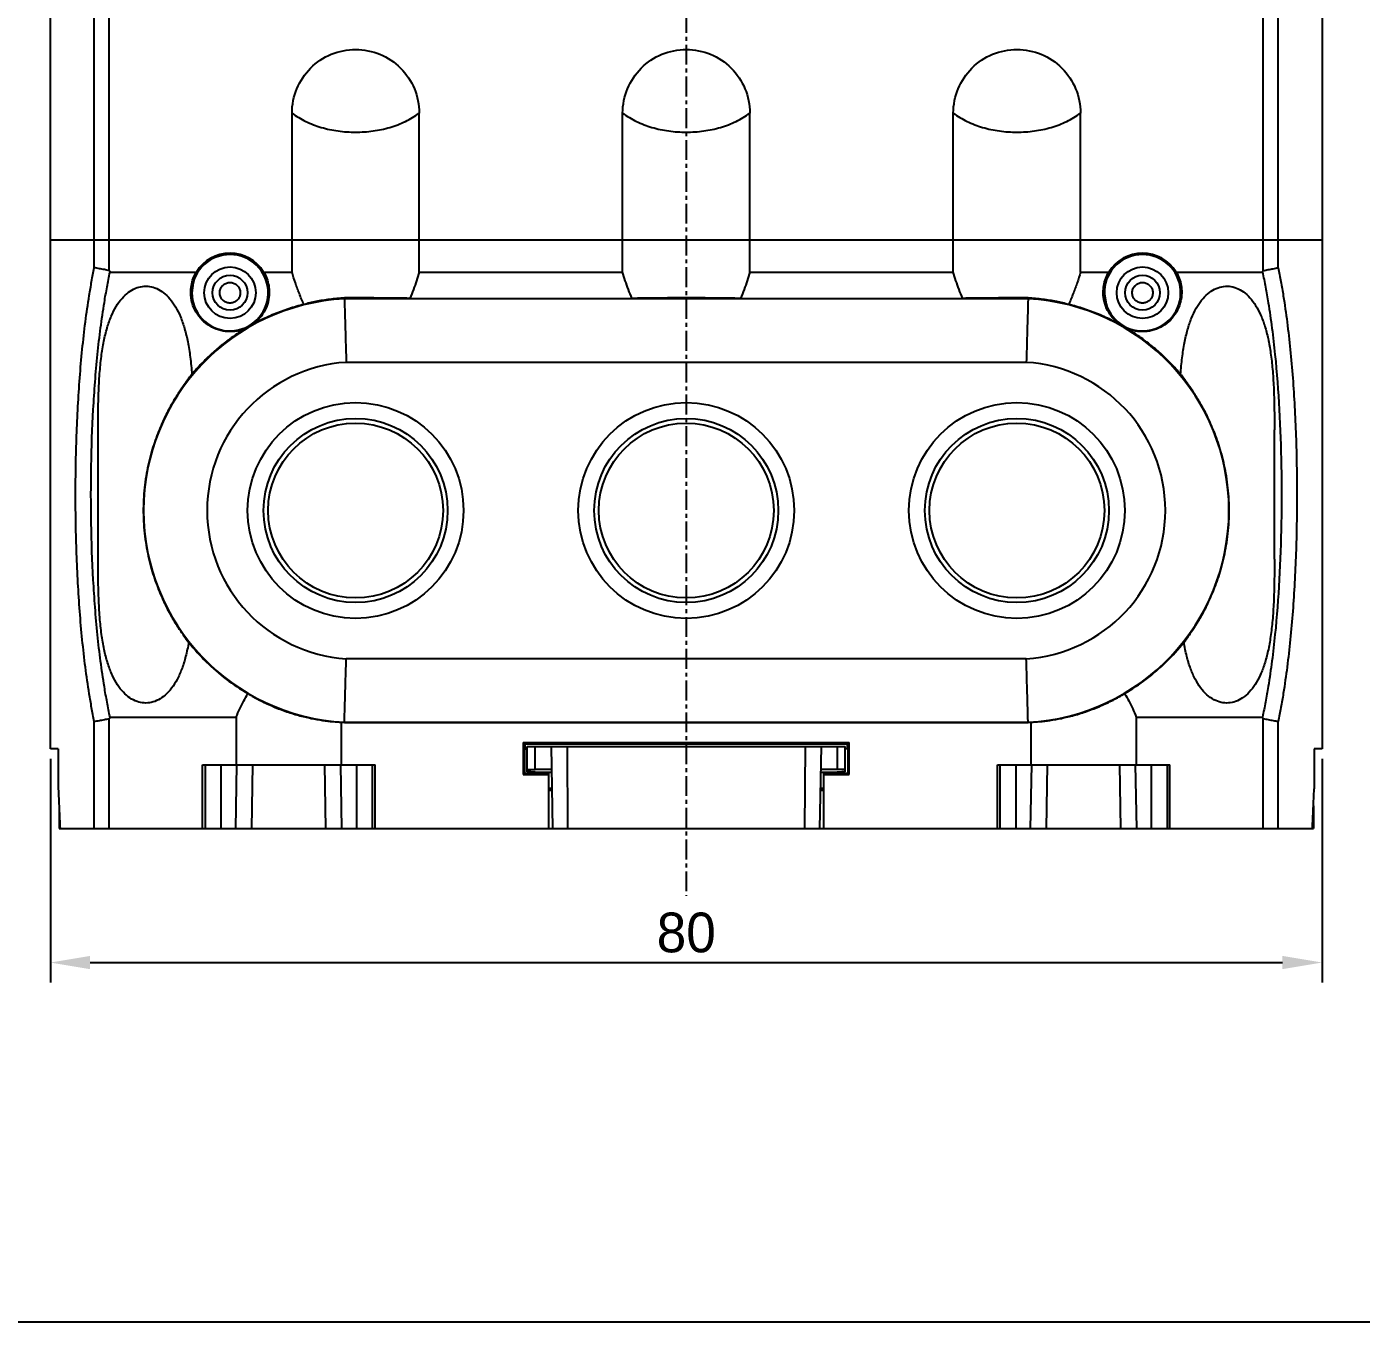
# Model space of a CAD drawing. Header units: millimetres. Extents: x 32 to 871, y 30 to 611.
# Drawn here: x 96.5 to 180.5, y 29.7 to 111.2 of the extents above; entities that cross this region are included whole.
import ezdxf

# ---------------------------------------------------------------- set-up
doc = ezdxf.new("R2010")
doc.units = ezdxf.units.MM
doc.linetypes.add('CENTER', pattern=[2, 1.25, -0.25, 0.25, -0.25])
doc.linetypes.add('DASHED2', pattern=[0.375, 0.25, -0.125])
doc.layers.add('02___PRT_ALL_AXES', color=7, linetype='Continuous')
doc.layers.add('도면층1', color=7, linetype='Continuous')
doc.styles.get("Standard").update_dxf_attribs({"font": 'BareunDotumPro1.ttf'})
doc.dimstyles.new('ISO-25', dxfattribs={"dimtxt": 2.5, "dimasz": 2.5, "dimexe": 1.25, "dimexo": 0.625, "dimtad": 1, "dimtxsty": 'Standard', "dimcen": 2.5, "dimadec": 0, "dimazin": 0, "dimtfac": 1, "dimtmove": 0, "dimatfit": 3, "dimfxl": 0, "dimarcsym": 0})

# ---------------------------------------------------------------- blocks, each defined once
blk = doc.blocks.new('*D33')
at = {"color": 0, "lineweight": -2}
for p, q in [((98.02, 65.13), (98.02, 51.072)), ((178.02, 65.13), (178.02, 51.072)), ((100.52, 52.322), (175.52, 52.322))]:
    blk.add_line(p, q, dxfattribs=at)
at = {"color": 0}
for points in [[(100.52, 52.739), (100.52, 51.905), (98.02, 52.322)], [(175.52, 51.905), (175.52, 52.739), (178.02, 52.322)]]:
    blk.add_solid(points, dxfattribs=at)
at = {"layer": 'Defpoints', "color": 0}
for p in [(98.02, 65.755), (178.02, 65.755), (178.02, 52.322)]:
    blk.add_point(p, dxfattribs=at)
at = {"color": 0, "linetype": 'DASHED2', "insert": (138.02, 54.197), "char_height": 2.5, "attachment_point": 5}
blk.add_mtext('80', dxfattribs=at)

msp = doc.modelspace()

# ---------------------------------------------------------------- linework, layer by layer
at = {"color": 7, "linetype": 'Continuous'}
for p, q in [((98.02, 65.755), (98.02, 150.455)), ((100.782, 96.024), (100.782, 150.455)), ((101.726, 95.847), (101.726, 150.455)), ((174.315, 95.847), (174.315, 150.455)), ((175.259, 96.024), (175.259, 150.455)), ((178.02, 150.455), (178.02, 65.755)), ((113.22, 95.755), (113.22, 105.755)), ((121.22, 95.755), (121.22, 105.755)), ((134.02, 95.755), (134.02, 105.755)), ((142.02, 95.755), (142.02, 105.755)), ((154.82, 95.755), (154.82, 105.755)), ((162.82, 95.755), (162.82, 105.755)), ((178.02, 97.755), (98.02, 97.755)), ((101.774, 95.755), (107.205, 95.755)), ((111.436, 95.755), (113.22, 95.755)), ((121.22, 95.755), (134.02, 95.755)), ((142.02, 95.755), (154.82, 95.755)), ((162.82, 95.755), (164.605, 95.755)), ((168.836, 95.755), (174.267, 95.755)), ((107.004, 95.082), (106.92, 94.455)), ((116.519, 94.074), (116.517, 94.124)), ((159.522, 94.074), (116.519, 94.074)), ((120.639, 94.097), (134.602, 94.097)), ((141.439, 94.097), (155.402, 94.097)), ((159.522, 94.074), (159.524, 94.124)), ((164.322, 94.379), (164.425, 93.755)), ((159.408, 90.075), (116.633, 90.075)), ((116.633, 71.436), (159.408, 71.436)), ((100.782, 60.755), (100.782, 67.487)), ((101.726, 60.755), (101.726, 67.664)), ((109.713, 67.755), (109.713, 64.755)), ((116.328, 64.755), (116.328, 67.441)), ((116.519, 67.437), (116.518, 67.43)), ((116.518, 67.43), (159.522, 67.43)), ((116.519, 67.437), (159.522, 67.437)), ((159.522, 67.437), (159.522, 67.43)), ((159.713, 64.755), (159.713, 67.441)), ((166.328, 67.755), (166.328, 64.755)), ((174.315, 60.755), (174.315, 67.664)), ((175.259, 60.755), (175.259, 67.487)), ((98.514, 65.755), (98.02, 65.755)), ((98.514, 65.755), (98.52, 63.255)), ((127.766, 66.16), (148.275, 66.16)), ((127.766, 66.16), (127.87, 66.055)), ((127.766, 66.16), (127.766, 64.151)), ((127.853, 65.755), (128.02, 65.755)), ((127.853, 65.755), (127.853, 64.238)), ((148.17, 66.055), (127.87, 66.055)), ((127.87, 66.055), (127.87, 65.755)), ((128.02, 65.905), (148.02, 65.905)), ((128.02, 64.314), (128.02, 65.905)), ((128.52, 64.471), (128.52, 65.905)), ((129.52, 65.905), (129.61, 60.755)), ((130.52, 65.905), (130.558, 60.755)), ((145.483, 60.755), (145.52, 65.905)), ((146.431, 60.755), (146.52, 65.905)), ((147.52, 65.905), (147.52, 64.471)), ((148.02, 64.314), (148.02, 65.905)), ((148.188, 65.755), (148.02, 65.755)), ((148.275, 66.16), (148.17, 66.055)), ((148.17, 65.755), (148.17, 66.055)), ((148.188, 65.755), (148.188, 64.238)), ((148.275, 64.151), (148.275, 66.16)), ((177.527, 65.755), (177.521, 63.255)), ((178.02, 65.755), (177.527, 65.755)), ((107.596, 64.755), (118.445, 64.755)), ((107.596, 60.755), (107.596, 64.755)), ((107.753, 64.755), (107.753, 60.755)), ((108.753, 64.755), (108.753, 60.755)), ((109.683, 60.755), (109.753, 64.755)), ((110.683, 60.755), (110.753, 64.755)), ((115.358, 60.755), (115.288, 64.755)), ((116.358, 60.755), (116.288, 64.755)), ((117.288, 60.755), (117.288, 64.755)), ((118.288, 60.755), (118.288, 64.755)), ((118.445, 60.755), (118.445, 64.755)), ((157.596, 64.755), (168.445, 64.755)), ((157.596, 60.755), (157.596, 64.755)), ((157.753, 64.755), (157.753, 60.755)), ((158.753, 64.755), (158.753, 60.755)), ((159.683, 60.755), (159.753, 64.755)), ((160.683, 60.755), (160.753, 64.755)), ((165.358, 60.755), (165.288, 64.755)), ((166.358, 60.755), (166.288, 64.755)), ((167.288, 60.755), (167.288, 64.755)), ((168.288, 60.755), (168.288, 64.755)), ((168.445, 60.755), (168.445, 64.755)), ((127.766, 64.151), (127.853, 64.238)), ((127.766, 64.151), (129.37, 64.151)), ((127.853, 64.238), (129.37, 64.238)), ((129.37, 64.157), (128.349, 64.19)), ((128.379, 64.205), (129.37, 64.233)), ((128.379, 64.19), (128.379, 64.205)), ((129.546, 64.471), (128.52, 64.471)), ((128.52, 64.305), (129.548, 64.305)), ((129.37, 60.755), (129.37, 64.233)), ((146.493, 64.305), (147.52, 64.305)), ((147.52, 64.471), (146.495, 64.471)), ((146.67, 64.238), (148.188, 64.238)), ((146.67, 64.233), (147.662, 64.205)), ((146.67, 60.755), (146.67, 64.233)), ((147.692, 64.19), (146.67, 64.157)), ((146.67, 64.151), (148.275, 64.151)), ((147.662, 64.19), (147.662, 64.205)), ((148.275, 64.151), (148.188, 64.238)), ((129.37, 63.286), (129.554, 63.296)), ((129.554, 63.296), (129.566, 63.296)), ((146.475, 63.296), (146.487, 63.296)), ((146.487, 63.296), (146.67, 63.286)), ((98.571, 60.755), (177.47, 60.755))]:
    msp.add_line(p, q, dxfattribs=at)
msp.add_lwpolyline([(31.509, 610.73), (871.425, 610.73), (871.425, 29.692), (31.509, 29.692)], close=True)
for centre, radius in [((109.32, 94.455), 1.618), ((166.72, 94.455), 1.618), ((109.32, 94.455), 1.095), ((166.72, 94.455), 1.095), ((117.22, 80.755), 6.79), ((138.02, 80.755), 6.79), ((158.82, 80.755), 6.79), ((117.22, 80.755), 5.79), ((138.02, 80.755), 5.79), ((158.82, 80.755), 5.79), ((117.22, 80.755), 5.5), ((138.02, 80.755), 5.5), ((158.82, 80.755), 5.5)]:
    msp.add_circle(centre, radius, dxfattribs=at)
for centre, radius, start, end in [((109.32, 94.455), 2.4, 180, 164.85829), ((109.32, 94.455), 2.483, 31.57262, 148.42738), ((166.72, 94.455), 2.4, 196.95776, 181.81631), ((166.72, 94.455), 2.483, 31.57262, 148.42738), ((117.22, 80.755), 13.337, 93.01635, 266.98365), ((158.82, 80.755), 13.337, 273.01635, 86.98365), ((117.22, 80.755), 9.338, 93.60507, 266.39493), ((158.82, 80.755), 9.338, 273.60507, 86.39493), ((117.22, 80.755), 13.344, 266.16375, 266.98448), ((158.82, 80.755), 13.344, 273.01552, 273.83625)]:
    msp.add_arc(centre, radius, start, end, dxfattribs=at)
for points, knots in [([(113.22, 105.755), (113.22, 106.276), (113.429, 107.328), (114.319, 108.657), (115.648, 109.547), (116.7, 109.755), (117.22, 109.755)], [0, 0, 0, 0, 1.560723, 3.121445, 4.682168, 6.24289, 6.24289, 6.24289, 6.24289]), ([(117.22, 109.755), (117.741, 109.755), (118.793, 109.547), (120.122, 108.657), (121.012, 107.328), (121.22, 106.276), (121.22, 105.755)], [0, 0, 0, 0, 1.560723, 3.121445, 4.682168, 6.24289, 6.24289, 6.24289, 6.24289]), ([(134.02, 105.755), (134.02, 106.276), (134.229, 107.328), (135.119, 108.657), (136.448, 109.547), (137.5, 109.755), (138.02, 109.755)], [0, 0, 0, 0, 1.560723, 3.121445, 4.682168, 6.24289, 6.24289, 6.24289, 6.24289]), ([(138.02, 109.755), (138.541, 109.755), (139.593, 109.547), (140.922, 108.657), (141.812, 107.328), (142.02, 106.276), (142.02, 105.755)], [0, 0, 0, 0, 1.560723, 3.121445, 4.682168, 6.24289, 6.24289, 6.24289, 6.24289]), ([(154.82, 105.755), (154.82, 106.276), (155.029, 107.328), (155.919, 108.657), (157.248, 109.547), (158.3, 109.755), (158.82, 109.755)], [0, 0, 0, 0, 1.560723, 3.121445, 4.682168, 6.24289, 6.24289, 6.24289, 6.24289]), ([(158.82, 109.755), (159.341, 109.755), (160.393, 109.547), (161.722, 108.657), (162.612, 107.328), (162.82, 106.276), (162.82, 105.755)], [0, 0, 0, 0, 1.560723, 3.121445, 4.682168, 6.24289, 6.24289, 6.24289, 6.24289]), ([(113.22, 105.755), (113.49, 105.553), (114.083, 105.197), (115.066, 104.825), (116.124, 104.603), (117.22, 104.53), (118.317, 104.603), (119.375, 104.825), (120.358, 105.197), (120.951, 105.553), (121.22, 105.755)], [0, 0, 0, 0, 1.012314, 2.059029, 3.140808, 4.242998, 5.345189, 6.426967, 7.473683, 8.485997, 8.485997, 8.485997, 8.485997]), ([(134.02, 105.755), (134.29, 105.553), (134.883, 105.197), (135.866, 104.825), (136.924, 104.603), (138.02, 104.53), (139.117, 104.603), (140.175, 104.825), (141.158, 105.197), (141.751, 105.553), (142.02, 105.755)], [0, 0, 0, 0, 1.012314, 2.059029, 3.140808, 4.242998, 5.345189, 6.426967, 7.473683, 8.485997, 8.485997, 8.485997, 8.485997]), ([(154.82, 105.755), (155.09, 105.553), (155.683, 105.197), (156.666, 104.825), (157.724, 104.603), (158.82, 104.53), (159.917, 104.603), (160.975, 104.825), (161.958, 105.197), (162.551, 105.553), (162.82, 105.755)], [0, 0, 0, 0, 1.012314, 2.059029, 3.140808, 4.242998, 5.345189, 6.426967, 7.473683, 8.485997, 8.485997, 8.485997, 8.485997]), ([(100.781, 67.486), (100.723, 67.772), (100.612, 68.352), (100.419, 69.487), (100.214, 70.91), (99.951, 73.234), (99.728, 76.236), (99.602, 79.904), (99.602, 83.606), (99.728, 87.275), (99.951, 90.277), (100.214, 92.6), (100.419, 94.024), (100.612, 95.159), (100.723, 95.739), (100.781, 96.025)], [0, 0, 0, 0, 0.87601, 1.771881, 3.453012, 5.189071, 8.787448, 12.48004, 16.198528, 19.891014, 23.489338, 25.225409, 26.906577, 27.802516, 28.678599, 28.678599, 28.678599, 28.678599]), ([(101.774, 67.755), (101.707, 68.068), (101.581, 68.704), (101.376, 69.875), (101.17, 71.288), (100.912, 73.531), (100.694, 76.428), (100.57, 79.969), (100.57, 83.542), (100.694, 87.082), (100.912, 89.98), (101.17, 92.223), (101.376, 93.636), (101.581, 94.807), (101.707, 95.443), (101.774, 95.755)], [0, 0, 0, 0, 0.959047, 1.943817, 3.566864, 5.242745, 8.71601, 12.279963, 15.868839, 19.432689, 22.905902, 24.581796, 26.204879, 27.189713, 28.148831, 28.148831, 28.148831, 28.148831]), ([(101.726, 95.847), (101.622, 95.866), (101.414, 95.905), (101.099, 95.965), (100.888, 96.004), (100.782, 96.024)], [0, 0, 0, 0, 0.3164517, 0.636827, 0.9610197, 0.9610197, 0.9610197, 0.9610197]), ([(101.726, 95.847), (101.732, 95.837), (101.742, 95.817), (101.759, 95.786), (101.769, 95.766), (101.774, 95.755)], [0, 0, 0, 0, 0.0345294, 0.0690066, 0.103432, 0.103432, 0.103432, 0.103432]), ([(106.85, 94.455), (106.849, 94.607), (106.874, 94.912), (106.995, 95.352), (107.127, 95.626), (107.205, 95.755)], [0, 0, 0, 0, 0.454892, 0.910967, 1.362906, 1.362906, 1.362906, 1.362906]), ([(111.436, 95.755), (111.514, 95.626), (111.646, 95.352), (111.767, 94.912), (111.792, 94.607), (111.791, 94.455)], [0, 0, 0, 0, 0.451939, 0.908014, 1.362906, 1.362906, 1.362906, 1.362906]), ([(113.966, 93.716), (113.866, 93.941), (113.677, 94.393), (113.428, 95.074), (113.285, 95.53), (113.22, 95.755)], [0, 0, 0, 0, 0.738045, 1.469432, 2.172636, 2.172636, 2.172636, 2.172636]), ([(121.22, 95.755), (121.168, 95.573), (121.055, 95.204), (120.861, 94.651), (120.715, 94.282), (120.639, 94.097)], [0, 0, 0, 0, 0.568764, 1.158223, 1.758331, 1.758331, 1.758331, 1.758331]), ([(134.602, 94.097), (134.526, 94.282), (134.38, 94.651), (134.186, 95.204), (134.073, 95.573), (134.02, 95.755)], [0, 0, 0, 0, 0.60011, 1.189569, 1.758331, 1.758331, 1.758331, 1.758331]), ([(142.02, 95.755), (141.968, 95.573), (141.855, 95.204), (141.661, 94.651), (141.515, 94.282), (141.439, 94.097)], [0, 0, 0, 0, 0.568764, 1.158223, 1.758331, 1.758331, 1.758331, 1.758331]), ([(155.402, 94.097), (155.326, 94.282), (155.18, 94.651), (154.986, 95.204), (154.873, 95.573), (154.82, 95.755)], [0, 0, 0, 0, 0.60011, 1.189569, 1.758331, 1.758331, 1.758331, 1.758331]), ([(162.82, 95.755), (162.756, 95.53), (162.613, 95.074), (162.364, 94.393), (162.175, 93.941), (162.075, 93.716)], [0, 0, 0, 0, 0.703212, 1.434598, 2.172636, 2.172636, 2.172636, 2.172636]), ([(164.25, 94.455), (164.249, 94.607), (164.274, 94.912), (164.395, 95.352), (164.527, 95.626), (164.605, 95.755)], [0, 0, 0, 0, 0.454892, 0.910967, 1.362906, 1.362906, 1.362906, 1.362906]), ([(168.836, 95.755), (168.914, 95.626), (169.046, 95.352), (169.167, 94.912), (169.192, 94.607), (169.191, 94.455)], [0, 0, 0, 0, 0.451939, 0.908014, 1.362906, 1.362906, 1.362906, 1.362906]), ([(174.267, 95.755), (174.272, 95.766), (174.282, 95.786), (174.299, 95.817), (174.309, 95.837), (174.315, 95.847)], [0, 0, 0, 0, 0.0344227, 0.0688971, 0.1034236, 0.1034236, 0.1034236, 0.1034236]), ([(174.267, 95.755), (174.334, 95.44), (174.462, 94.799), (174.667, 93.623), (174.873, 92.208), (175.13, 89.968), (175.348, 87.075), (175.471, 83.539), (175.471, 79.972), (175.348, 76.436), (175.13, 73.543), (174.873, 71.303), (174.667, 69.888), (174.462, 68.712), (174.334, 68.071), (174.267, 67.755)], [0, 0, 0, 0, 0.967397, 1.960932, 3.582083, 5.25581, 8.724129, 12.282683, 15.866182, 19.424839, 22.893209, 24.566924, 26.188039, 27.18151, 28.148837, 28.148837, 28.148837, 28.148837]), ([(174.315, 95.847), (174.419, 95.866), (174.627, 95.905), (174.942, 95.965), (175.153, 96.004), (175.259, 96.024)], [0, 0, 0, 0, 0.3164525, 0.6368284, 0.9610214, 0.9610214, 0.9610214, 0.9610214]), ([(175.259, 96.025), (175.318, 95.736), (175.43, 95.15), (175.625, 94.01), (175.829, 92.585), (176.091, 90.264), (176.313, 87.267), (176.439, 83.604), (176.439, 79.907), (176.313, 76.244), (176.091, 73.247), (175.829, 70.926), (175.625, 69.501), (175.43, 68.361), (175.318, 67.775), (175.259, 67.486)], [0, 0, 0, 0, 0.884684, 1.789608, 3.468778, 5.202606, 8.79586, 12.482859, 16.195776, 19.882881, 23.476189, 25.210005, 26.889137, 27.793994, 28.678606, 28.678606, 28.678606, 28.678606]), ([(101.02, 85.773), (101.02, 86.102), (101.023, 86.891), (101.045, 88.088), (101.108, 89.319), (101.214, 90.409), (101.368, 91.375), (101.573, 92.222), (101.83, 92.957), (102.139, 93.582), (102.5, 94.094), (102.907, 94.485), (103.348, 94.745), (103.807, 94.873), (104.271, 94.867), (104.729, 94.729), (105.166, 94.459), (105.568, 94.061), (105.923, 93.545), (106.227, 92.918), (106.48, 92.181), (106.681, 91.332), (106.833, 90.367), (106.898, 89.682), (106.924, 89.32)], [0, 0, 0, 0, 0.986682, 2.367543, 3.591597, 4.681755, 5.65432, 6.521436, 7.294764, 7.985674, 8.605246, 9.165017, 9.666302, 10.125667, 10.575364, 11.039198, 11.544111, 12.102699, 12.722724, 13.414054, 14.187836, 15.055213, 16.027825, 17.117736, 17.117736, 17.117736, 17.117736]), ([(108.673, 94.455), (108.673, 94.532), (108.703, 94.687), (108.822, 94.884), (108.997, 95.025), (109.205, 95.1), (109.428, 95.102), (109.642, 95.027), (109.819, 94.883), (109.939, 94.686), (109.968, 94.532), (109.968, 94.455)], [0, 0, 0, 0, 0.230582, 0.459225, 0.678328, 0.891642, 1.112013, 1.333972, 1.557195, 1.783706, 2.013811, 2.013811, 2.013811, 2.013811]), ([(166.073, 94.455), (166.073, 94.532), (166.103, 94.687), (166.222, 94.884), (166.397, 95.025), (166.605, 95.1), (166.828, 95.102), (167.042, 95.027), (167.219, 94.883), (167.339, 94.686), (167.368, 94.532), (167.368, 94.455)], [0, 0, 0, 0, 0.230582, 0.459225, 0.678328, 0.891642, 1.112013, 1.333972, 1.557195, 1.783706, 2.013811, 2.013811, 2.013811, 2.013811]), ([(169.117, 89.32), (169.142, 89.67), (169.205, 90.334), (169.349, 91.273), (169.54, 92.105), (169.781, 92.833), (170.072, 93.462), (170.414, 93.986), (170.803, 94.399), (171.233, 94.691), (171.696, 94.855), (172.174, 94.881), (172.648, 94.765), (173.096, 94.513), (173.504, 94.135), (173.864, 93.643), (174.174, 93.044), (174.431, 92.342), (174.639, 91.538), (174.797, 90.628), (174.91, 89.606), (174.981, 88.461), (175.016, 87.186), (175.02, 86.291), (175.02, 85.82)], [0, 0, 0, 0, 1.053913, 1.999584, 2.848132, 3.610779, 4.297982, 4.921154, 5.47871, 5.991322, 6.465913, 6.932447, 7.406889, 7.910265, 8.459417, 9.061935, 9.732982, 10.474329, 11.300424, 12.219056, 13.243748, 14.385805, 15.657724, 17.070246, 17.070246, 17.070246, 17.070246]), ([(110.341, 92.225), (110.16, 92.143), (109.776, 92.022), (109.175, 91.985), (108.582, 92.092), (108.028, 92.341), (107.544, 92.722), (107.163, 93.219), (106.913, 93.81), (106.852, 94.239), (106.85, 94.455)], [0, 0, 0, 0, 0.597977, 1.192659, 1.788435, 2.388994, 2.996762, 3.618106, 4.24957, 4.900032, 4.900032, 4.900032, 4.900032]), ([(109.968, 94.455), (109.969, 94.378), (109.942, 94.221), (109.823, 94.019), (109.644, 93.874), (109.432, 93.799), (109.209, 93.799), (108.996, 93.874), (108.818, 94.02), (108.699, 94.222), (108.672, 94.378), (108.673, 94.455)], [0, 0, 0, 0, 0.233094, 0.464168, 0.689215, 0.908728, 1.126708, 1.346244, 1.571855, 1.802034, 2.035321, 2.035321, 2.035321, 2.035321]), ([(111.791, 94.455), (111.789, 94.26), (111.74, 93.875), (111.536, 93.336), (111.223, 92.868), (110.821, 92.487), (110.505, 92.3), (110.341, 92.225)], [0, 0, 0, 0, 0.585183, 1.153288, 1.712455, 2.261652, 2.802279, 2.802279, 2.802279, 2.802279]), ([(116.517, 94.124), (116.205, 94.107), (115.603, 94.051), (114.751, 93.91), (114.215, 93.784), (113.966, 93.716)], [0, 0, 0, 0, 0.938224, 1.813425, 2.587759, 2.587759, 2.587759, 2.587759]), ([(120.639, 94.097), (120.507, 94.1), (120.227, 94.105), (119.783, 94.111), (119.297, 94.116), (118.776, 94.12), (118.229, 94.123), (117.665, 94.125), (117.093, 94.125), (116.709, 94.125), (116.517, 94.124)], [0, 0, 0, 0, 0.395422, 0.841007, 1.330157, 1.854298, 2.40403, 2.970817, 3.54641, 4.121554, 4.121554, 4.121554, 4.121554]), ([(116.519, 94.074), (116.52, 94.036), (116.523, 93.897), (116.531, 93.598), (116.544, 93.126), (116.561, 92.504), (116.582, 91.764), (116.607, 90.94), (116.624, 90.368), (116.633, 90.075)], [0, 0, 0, 0, 0.113528, 0.417766, 0.897748, 1.529887, 2.283142, 3.120547, 4.001038, 4.001038, 4.001038, 4.001038]), ([(141.439, 94.097), (141.202, 94.102), (140.687, 94.11), (139.867, 94.119), (138.965, 94.124), (138.02, 94.126), (137.076, 94.124), (136.174, 94.119), (135.354, 94.11), (134.839, 94.102), (134.602, 94.097)], [0, 0, 0, 0, 0.710491, 1.543857, 2.460767, 3.418453, 4.376124, 5.293024, 6.126372, 6.836855, 6.836855, 6.836855, 6.836855]), ([(159.524, 94.124), (159.332, 94.125), (158.947, 94.125), (158.374, 94.125), (157.808, 94.123), (157.261, 94.12), (156.741, 94.116), (156.256, 94.111), (155.814, 94.105), (155.534, 94.1), (155.402, 94.097)], [0, 0, 0, 0, 0.575898, 1.15299, 1.721186, 2.271384, 2.794692, 3.282345, 3.726646, 4.121554, 4.121554, 4.121554, 4.121554]), ([(159.522, 94.074), (159.521, 94.036), (159.518, 93.897), (159.51, 93.598), (159.497, 93.126), (159.48, 92.504), (159.459, 91.764), (159.434, 90.94), (159.417, 90.368), (159.408, 90.075)], [0, 0, 0, 0, 0.113528, 0.417766, 0.897748, 1.529887, 2.283142, 3.120547, 4.001038, 4.001038, 4.001038, 4.001038]), ([(162.075, 93.716), (161.826, 93.784), (161.29, 93.91), (160.438, 94.051), (159.836, 94.107), (159.524, 94.124)], [0, 0, 0, 0, 0.774336, 1.649636, 2.587759, 2.587759, 2.587759, 2.587759]), ([(165.7, 92.225), (165.536, 92.3), (165.22, 92.487), (164.818, 92.868), (164.505, 93.336), (164.301, 93.875), (164.252, 94.26), (164.25, 94.455)], [0, 0, 0, 0, 0.540661, 1.089874, 1.649019, 2.217128, 2.802279, 2.802279, 2.802279, 2.802279]), ([(169.191, 94.455), (169.189, 94.239), (169.128, 93.81), (168.878, 93.219), (168.497, 92.722), (168.013, 92.341), (167.459, 92.092), (166.866, 91.985), (166.265, 92.022), (165.881, 92.143), (165.7, 92.225)], [0, 0, 0, 0, 0.650493, 1.28195, 1.903324, 2.511036, 3.111604, 3.707327, 4.30205, 4.900032, 4.900032, 4.900032, 4.900032]), ([(167.368, 94.455), (167.369, 94.378), (167.342, 94.221), (167.223, 94.019), (167.044, 93.874), (166.832, 93.799), (166.609, 93.799), (166.396, 93.874), (166.218, 94.02), (166.099, 94.222), (166.072, 94.378), (166.073, 94.455)], [0, 0, 0, 0, 0.233094, 0.464168, 0.689215, 0.908728, 1.126708, 1.346244, 1.571855, 1.802034, 2.035321, 2.035321, 2.035321, 2.035321]), ([(113.966, 93.716), (113.646, 93.637), (113.013, 93.454), (112.089, 93.112), (111.195, 92.705), (110.621, 92.392), (110.341, 92.225)], [0, 0, 0, 0, 0.988686, 1.973917, 2.955256, 3.932797, 3.932797, 3.932797, 3.932797]), ([(165.7, 92.225), (165.42, 92.392), (164.846, 92.705), (163.953, 93.112), (163.028, 93.454), (162.395, 93.637), (162.075, 93.716)], [0, 0, 0, 0, 0.977835, 1.958621, 2.943443, 3.932797, 3.932797, 3.932797, 3.932797]), ([(110.341, 92.225), (110.083, 92.072), (109.577, 91.748), (108.854, 91.212), (108.167, 90.628), (107.521, 89.999), (107.118, 89.551), (106.924, 89.32)], [0, 0, 0, 0, 0.901026, 1.800371, 2.699733, 3.60086, 4.50564, 4.50564, 4.50564, 4.50564]), ([(169.117, 89.32), (168.923, 89.551), (168.52, 89.999), (167.873, 90.629), (167.187, 91.213), (166.463, 91.748), (165.958, 92.072), (165.7, 92.225)], [0, 0, 0, 0, 0.904884, 1.806665, 2.706649, 3.605928, 4.50564, 4.50564, 4.50564, 4.50564]), ([(106.924, 89.32), (106.861, 89.237), (106.696, 89.022), (106.404, 88.627), (106.033, 88.082), (105.613, 87.392), (105.173, 86.553), (104.742, 85.559), (104.35, 84.394), (104.043, 83.065), (103.866, 81.605), (103.855, 80.087), (104.014, 78.609), (104.311, 77.256), (104.697, 76.07), (105.13, 75.048), (105.575, 74.185), (106.004, 73.473), (106.383, 72.914), (106.618, 72.593), (106.721, 72.458)], [0, 0, 0, 0, 0.3138, 0.811994, 1.473788, 2.290522, 3.234114, 4.312718, 5.539409, 6.914856, 8.398895, 9.942613, 11.457796, 12.848075, 14.091136, 15.195637, 16.171535, 17.003075, 17.687321, 18.196549, 18.196549, 18.196549, 18.196549]), ([(169.32, 72.458), (169.422, 72.593), (169.658, 72.913), (170.036, 73.471), (170.464, 74.182), (170.909, 75.043), (171.34, 76.059), (171.725, 77.24), (172.024, 78.59), (172.186, 80.07), (172.176, 81.596), (171.999, 83.065), (171.689, 84.401), (171.296, 85.568), (170.864, 86.56), (170.425, 87.396), (170.007, 88.084), (169.636, 88.628), (169.345, 89.023), (169.18, 89.237), (169.117, 89.32)], [0, 0, 0, 0, 0.507317, 1.191124, 2.022382, 2.996106, 4.094635, 5.329952, 6.716289, 8.235241, 9.788313, 11.283333, 12.66702, 13.895303, 14.97045, 15.910335, 16.725242, 17.386236, 17.883703, 18.196524, 18.196524, 18.196524, 18.196524]), ([(106.721, 72.458), (106.669, 72.158), (106.551, 71.593), (106.312, 70.81), (106.018, 70.139), (105.671, 69.581), (105.275, 69.143), (104.838, 68.835), (104.38, 68.664), (103.915, 68.628), (103.452, 68.725), (103.003, 68.957), (102.587, 69.32), (102.216, 69.804), (101.895, 70.403), (101.627, 71.112), (101.41, 71.933), (101.245, 72.87), (101.128, 73.93), (101.056, 75.121), (101.024, 76.395), (101.02, 77.274), (101.02, 77.71)], [0, 0, 0, 0, 0.913461, 1.72765, 2.454266, 3.104319, 3.689964, 4.216644, 4.691431, 5.139253, 5.598547, 6.092264, 6.636879, 7.241482, 7.914616, 8.667538, 9.511476, 10.457986, 11.519068, 12.707405, 14.03678, 15.344287, 15.344287, 15.344287, 15.344287]), ([(175.02, 77.691), (175.02, 77.217), (175.016, 76.317), (174.981, 75.035), (174.909, 73.884), (174.794, 72.854), (174.631, 71.938), (174.419, 71.129), (174.155, 70.424), (173.837, 69.823), (173.466, 69.332), (173.047, 68.962), (172.595, 68.727), (172.129, 68.627), (171.656, 68.664), (171.19, 68.841), (170.748, 69.159), (170.351, 69.605), (170.008, 70.167), (169.721, 70.835), (169.486, 71.609), (169.371, 72.164), (169.32, 72.458)], [0, 0, 0, 0, 1.420295, 2.699162, 3.848215, 4.879604, 5.806075, 6.637749, 7.384762, 8.058171, 8.670315, 9.22403, 9.720142, 10.181002, 10.637204, 11.12352, 11.658145, 12.252812, 12.903658, 13.626163, 14.428719, 15.324351, 15.324351, 15.324351, 15.324351]), ([(106.721, 72.458), (107.065, 72.027), (107.807, 71.206), (109.059, 70.127), (109.975, 69.517), (110.446, 69.242)], [0, 0, 0, 0, 1.654351, 3.310797, 4.946365, 4.946365, 4.946365, 4.946365]), ([(165.595, 69.242), (166.066, 69.517), (166.982, 70.127), (168.234, 71.206), (168.976, 72.027), (169.32, 72.458)], [0, 0, 0, 0, 1.635565, 3.29201, 4.946365, 4.946365, 4.946365, 4.946365]), ([(116.582, 69.719), (116.59, 69.998), (116.607, 70.571), (116.624, 71.143), (116.633, 71.436)], [0, 0, 0, 0, 0.837405, 1.717897, 1.717897, 1.717897, 1.717897]), ([(159.459, 69.719), (159.451, 69.998), (159.434, 70.571), (159.417, 71.143), (159.408, 71.436)], [0, 0, 0, 0, 0.837405, 1.717897, 1.717897, 1.717897, 1.717897]), ([(109.713, 67.755), (109.784, 67.932), (109.932, 68.277), (110.176, 68.773), (110.354, 69.089), (110.446, 69.242)], [0, 0, 0, 0, 0.570693, 1.123734, 1.658999, 1.658999, 1.658999, 1.658999]), ([(110.446, 69.242), (110.683, 69.098), (111.181, 68.819), (111.966, 68.448), (112.784, 68.127), (113.604, 67.87), (114.39, 67.68), (115.115, 67.551), (115.753, 67.475), (116.149, 67.448), (116.328, 67.441)], [0, 0, 0, 0, 0.832975, 1.710673, 2.602136, 3.468679, 4.28523, 5.026202, 5.676046, 6.213921, 6.213921, 6.213921, 6.213921]), ([(116.519, 67.437), (116.52, 67.475), (116.523, 67.614), (116.531, 67.913), (116.544, 68.385), (116.56, 68.951), (116.571, 69.358), (116.577, 69.554)], [0, 0, 0, 0, 0.113528, 0.417766, 0.897748, 1.529887, 2.117798, 2.117798, 2.117798, 2.117798]), ([(159.522, 67.437), (159.521, 67.475), (159.518, 67.614), (159.51, 67.913), (159.497, 68.385), (159.481, 68.951), (159.47, 69.358), (159.464, 69.554)], [0, 0, 0, 0, 0.113528, 0.417766, 0.897748, 1.529887, 2.117798, 2.117798, 2.117798, 2.117798]), ([(159.713, 67.441), (159.892, 67.448), (160.288, 67.475), (160.926, 67.551), (161.651, 67.68), (162.437, 67.87), (163.257, 68.127), (164.075, 68.448), (164.86, 68.819), (165.358, 69.098), (165.595, 69.242)], [0, 0, 0, 0, 0.537905, 1.187832, 1.928733, 2.745323, 3.611774, 4.503295, 5.380976, 6.213921, 6.213921, 6.213921, 6.213921]), ([(165.595, 69.242), (165.687, 69.089), (165.865, 68.773), (166.11, 68.276), (166.257, 67.932), (166.328, 67.755)], [0, 0, 0, 0, 0.535295, 1.088705, 1.658999, 1.658999, 1.658999, 1.658999]), ([(100.782, 67.487), (100.888, 67.507), (101.099, 67.546), (101.414, 67.606), (101.622, 67.645), (101.726, 67.664)], [0, 0, 0, 0, 0.3241928, 0.6445682, 0.9610198, 0.9610198, 0.9610198, 0.9610198]), ([(101.774, 67.755), (101.769, 67.745), (101.759, 67.725), (101.742, 67.694), (101.732, 67.674), (101.726, 67.664)], [0, 0, 0, 0, 0.0344253, 0.0689023, 0.1034315, 0.1034315, 0.1034315, 0.1034315]), ([(174.315, 67.664), (174.309, 67.674), (174.299, 67.694), (174.282, 67.725), (174.272, 67.745), (174.267, 67.755)], [0, 0, 0, 0, 0.0345264, 0.0690006, 0.1034231, 0.1034231, 0.1034231, 0.1034231]), ([(174.315, 67.664), (174.419, 67.645), (174.627, 67.606), (174.942, 67.546), (175.153, 67.507), (175.259, 67.487)], [0, 0, 0, 0, 0.3164524, 0.6368284, 0.9610215, 0.9610215, 0.9610215, 0.9610215]), ([(128.02, 64.463), (128.02, 64.468), (128.056, 64.46), (128.093, 64.471), (128.177, 64.467), (128.275, 64.471), (128.394, 64.471), (128.477, 64.471), (128.52, 64.471)], [0, 0, 0, 0, 0.0171891, 0.0671906, 0.1466767, 0.2502403, 0.3708279, 0.5002268, 0.5002268, 0.5002268, 0.5002268]), ([(128.52, 64.305), (128.477, 64.305), (128.394, 64.306), (128.275, 64.306), (128.177, 64.309), (128.093, 64.306), (128.056, 64.317), (128.02, 64.308), (128.02, 64.314)], [0, 0, 0, 0, 0.1293989, 0.2499865, 0.3535501, 0.4330362, 0.4830376, 0.5002268, 0.5002268, 0.5002268, 0.5002268]), ([(148.02, 64.463), (148.02, 64.468), (147.985, 64.46), (147.948, 64.471), (147.864, 64.467), (147.766, 64.471), (147.647, 64.471), (147.564, 64.471), (147.52, 64.471)], [0, 0, 0, 0, 0.0171891, 0.0671906, 0.1466767, 0.2502403, 0.3708279, 0.5002268, 0.5002268, 0.5002268, 0.5002268]), ([(148.02, 64.314), (148.02, 64.308), (147.985, 64.317), (147.948, 64.306), (147.864, 64.309), (147.766, 64.306), (147.647, 64.306), (147.564, 64.305), (147.52, 64.305)], [0, 0, 0, 0, 0.0171891, 0.0671906, 0.1466767, 0.2502403, 0.3708279, 0.5002268, 0.5002268, 0.5002268, 0.5002268]), ([(98.52, 63.255), (98.538, 62.838), (98.575, 62.005), (98.613, 61.172), (98.633, 60.755)], [0, 0, 0, 0, 1.251255, 2.502171, 2.502171, 2.502171, 2.502171]), ([(129.37, 63.162), (129.399, 63.161), (129.465, 63.161), (129.531, 63.16), (129.568, 63.159)], [0, 0, 0, 0, 0.0863687, 0.1979493, 0.1979493, 0.1979493, 0.1979493]), ([(146.473, 63.159), (146.51, 63.16), (146.576, 63.161), (146.642, 63.161), (146.67, 63.162)], [0, 0, 0, 0, 0.1115806, 0.1979493, 0.1979493, 0.1979493, 0.1979493]), ([(177.408, 60.755), (177.428, 61.172), (177.466, 62.005), (177.503, 62.838), (177.521, 63.255)], [0, 0, 0, 0, 1.250078, 2.502171, 2.502171, 2.502171, 2.502171])]:
    msp.add_open_spline(points, degree=3, knots=knots, dxfattribs=at)
for points in [[(116.577, 69.554), (116.578, 69.609), (116.58, 69.664), (116.582, 69.719)], [(159.464, 69.554), (159.463, 69.609), (159.461, 69.664), (159.459, 69.719)], [(128.247, 64.192), (128.227, 64.165), (128.315, 64.191), (128.349, 64.19)], [(147.794, 64.192), (147.814, 64.165), (147.726, 64.191), (147.692, 64.19)], [(98.567, 62.188), (98.569, 61.71), (98.57, 61.233), (98.571, 60.755)], [(177.474, 62.188), (177.472, 61.71), (177.471, 61.233), (177.47, 60.755)]]:
    msp.add_open_spline(points, degree=3, dxfattribs=at)
at = {"layer": '02___PRT_ALL_AXES', "color": 7, "linetype": 'Continuous'}
for p, q in [((101.02, 77.719), (101.02, 85.749)), ((175.02, 77.691), (175.02, 85.82)), ((101.774, 67.755), (109.713, 67.755)), ((166.328, 67.755), (174.267, 67.755))]:
    msp.add_line(p, q, dxfattribs=at)
at = {"layer": '도면층1', "color": 1, "linetype": 'CENTER'}
msp.add_line((138.02, 170.054), (138.02, 56.52), dxfattribs=at)

# ---------------------------------------------------------------- dimensions: what is measured, and where the dimension line sits
dim = msp.add_linear_dim(base=(178.02, 52.322), p1=(98.02, 65.755), p2=(178.02, 65.755), dimstyle='ISO-25', override={"dimfxl": 3})
dim.commit()
dim.dimension.update_dxf_attribs({"geometry": '*D33', "text_midpoint": (138.02, 54.197)})

doc.saveas('drawing.dxf')
